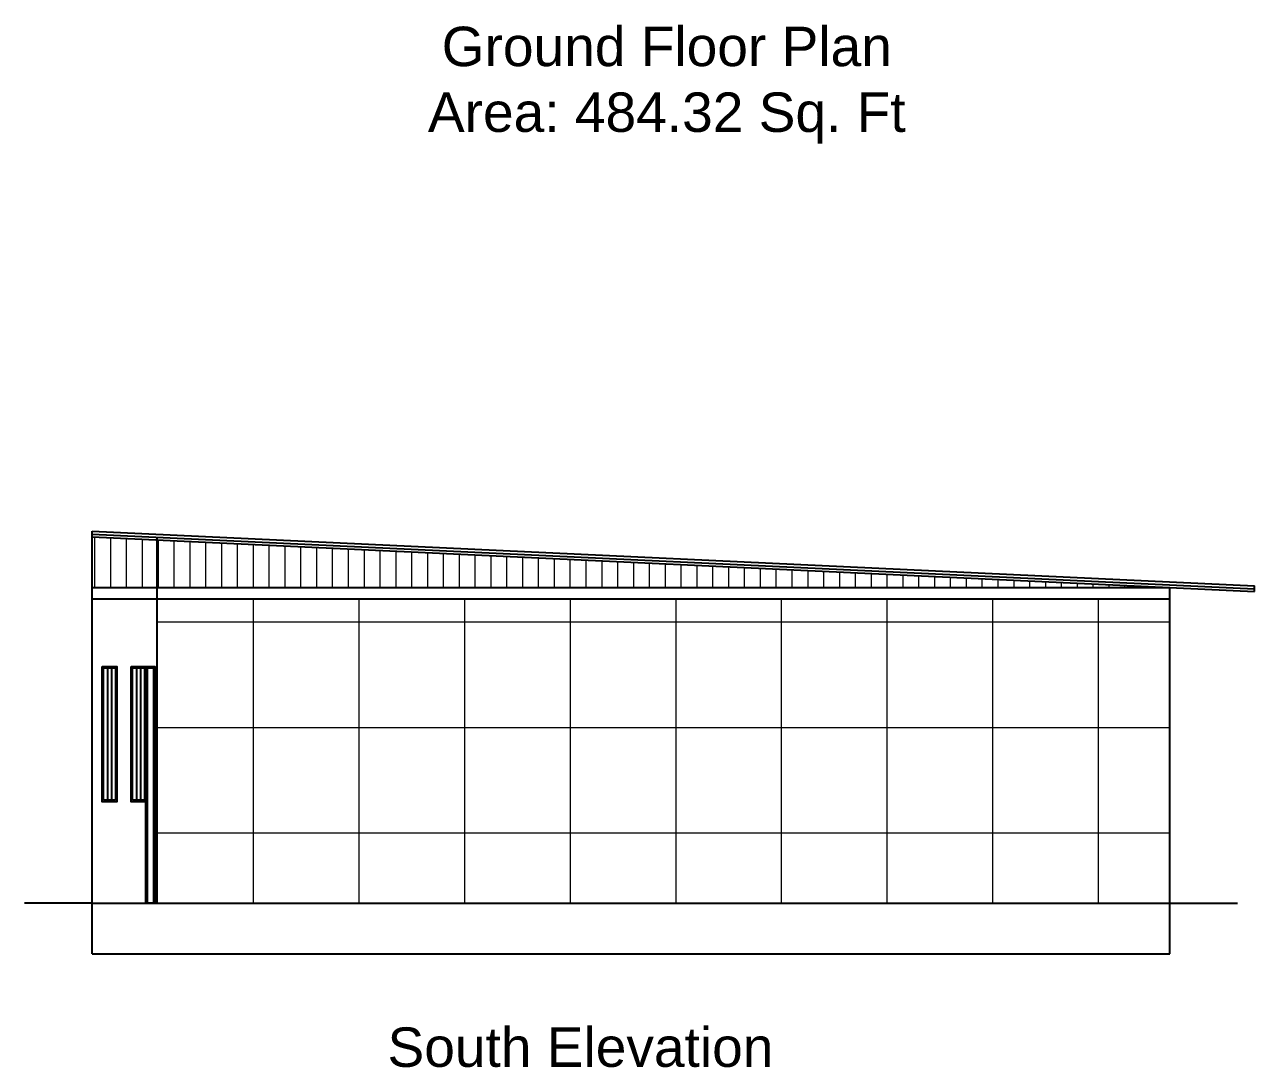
# Model space of a CAD drawing. Header units: inches. Extents: x 392906 to 410488, y -52747 to -40742.
# Drawn here: x 399181.3 to 399617.8, y -49808.2 to -49438 of the extents above; entities that cross this region are included whole.
import ezdxf

# ---------------------------------------------------------------- set-up
doc = ezdxf.new("R2010")
doc.units = ezdxf.units.IN
doc.header["$LTSCALE"] = 2
doc.header["$MEASUREMENT"] = 0
doc.layers.get('0').update_dxf_attribs({"linetype": 'CONTINUOUS'})
doc.layers.add('1', color=7, linetype='CONTINUOUS', lineweight=13)
doc.layers.add('steps', color=253, linetype='CONTINUOUS', lineweight=20)
doc.styles.get("Standard").update_dxf_attribs({"font": 'ARIALN.TTF'})

msp = doc.modelspace()

# ---------------------------------------------------------------- hatches: boundary and pattern name
at = {"layer": '1', "ltscale": 5}
h = msp.add_hatch(dxfattribs=at)
h.set_pattern_fill('ANSI37', color=256, scale=300, angle=45, style=0)
h.paths.add_polyline_path([(399587.84, -49641.88), (399228.31, -49641.88), (399228.31, -49749.88), (399587.84, -49749.88)])
at = {"layer": 'steps', "ltscale": 0.3}
h = msp.add_hatch(dxfattribs=at)
h.set_pattern_fill('ANSI31', scale=45, angle=45)
h.paths.add_polyline_path([(399228.31, -49620.96), (399205.27, -49619.88), (399205.27, -49637.88), (399228.31, -49637.88)])
h = msp.add_hatch(dxfattribs=at)
h.set_pattern_fill('ANSI31', scale=45, angle=45)
h.paths.add_polyline_path([(399228.31, -49620.96), (399228.31, -49637.88), (399587.84, -49637.88)])

# ---------------------------------------------------------------- linework, layer by layer
at = {"ltscale": 0.5}
for p, q in [((399205.27, -49617.88), (399617.84, -49637.29)), ((399205.27, -49619.88), (399205.27, -49617.88)), ((399205.27, -49618.88), (399617.84, -49638.29)), ((399205.27, -49749.88), (399205.27, -49619.88)), ((399205.27, -49619.88), (399617.84, -49639.29)), ((399228.31, -49749.88), (399228.31, -49619.88)), ((399205.27, -49637.88), (399587.84, -49637.88)), ((399587.84, -49749.88), (399587.84, -49637.88)), ((399617.84, -49639.29), (399617.84, -49637.29)), ((399205.27, -49641.88), (399587.84, -49641.88)), ((399209.28, -49666.38), (399213.54, -49666.38)), ((399209.28, -49713.38), (399209.28, -49666.38)), ((399210.7, -49666.38), (399210.7, -49713.38)), ((399212.12, -49666.38), (399212.12, -49713.38)), ((399213.54, -49666.38), (399213.54, -49713.38)), ((399219.61, -49666.38), (399223.86, -49666.38)), ((399219.61, -49713.38), (399219.61, -49666.38)), ((399221.03, -49666.38), (399221.03, -49713.38)), ((399222.45, -49666.38), (399222.45, -49713.38)), ((399223.86, -49666.38), (399223.86, -49713.38)), ((399224.86, -49666.38), (399227.05, -49666.38)), ((399224.86, -49749.88), (399224.86, -49666.38)), ((399227.05, -49666.38), (399227.05, -49749.88)), ((399213.54, -49713.38), (399209.28, -49713.38)), ((399223.86, -49713.38), (399219.61, -49713.38)), ((399205.27, -49749.88), (399181.27, -49749.88)), ((399205.27, -49749.88), (399587.84, -49749.88)), ((399205.27, -49767.88), (399205.27, -49749.88)), ((399587.84, -49767.88), (399587.84, -49749.88)), ((399587.84, -49749.88), (399611.84, -49749.88)), ((399205.27, -49767.88), (399587.84, -49767.88))]:
    msp.add_line(p, q, dxfattribs=at)
for points in [[(399208.78, -49665.88), (399214.04, -49665.88), (399214.04, -49713.88), (399208.78, -49713.88)], [(399219.11, -49665.88), (399224.36, -49665.88), (399224.36, -49713.88), (399219.11, -49713.88)], [(399224.36, -49665.88), (399227.55, -49665.88), (399227.55, -49749.88), (399224.36, -49749.88)]]:
    msp.add_lwpolyline(points, close=True, dxfattribs=at)

# ---------------------------------------------------------------- texts
at = {"color": 7, "linetype": 'ByBlock', "lineweight": 5, "char_height": 14, "width": 235.547, "attachment_point": 5}
for s, insert in [('{\\fArial CE|b0|i0|c238|p34;Ground Floor Plan\\PArea: \\fArial CE|b0|i0|c0|p34;484.32\\fArial CE|b0|i0|c238|p34; Sq. Ft}', (399409.24, -49459.55)), ('{\\fArial CE|b0|i0|c0|p34;South Elevation}', (399378.6, -49801.09))]:
    msp.add_mtext(s, dxfattribs=dict(at, insert=insert))

doc.saveas('drawing.dxf')
